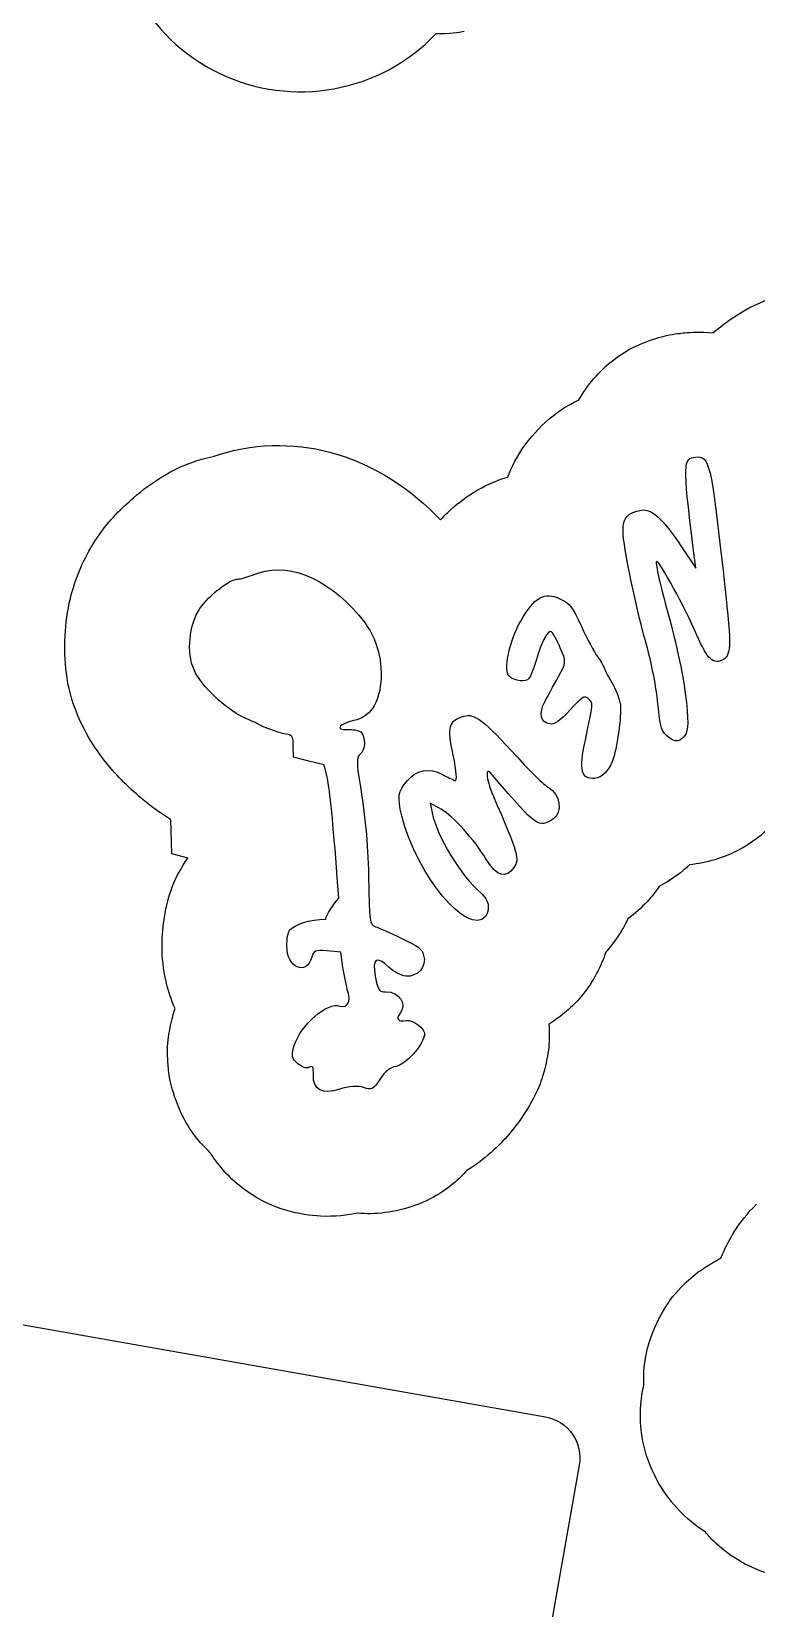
# Model space of a CAD drawing. Header units: millimetres. Extents: x -132 to -14, y 32 to 146.
# Drawn here: x -101.91 to -84.48, y 52.62 to 90.55 of the extents above; entities that cross this region are included whole.
import ezdxf

# ---------------------------------------------------------------- set-up
doc = ezdxf.new("R2010")
doc.units = ezdxf.units.MM
doc.layers.get('0').update_dxf_attribs({"linetype": 'CONTINUOUS'})

msp = doc.modelspace()

# ---------------------------------------------------------------- linework, layer by layer
for p, q in [((-86.293, 78.187), (-85.937, 77.648)), ((-85.937, 77.648), (-86.006, 78.197)), ((-95.607, 73.103), (-95.614, 73.37)), ((-95.237, 73.005), (-95.607, 73.103)), ((-94.868, 72.917), (-95.237, 73.005)), ((-94.8, 72.619), (-94.868, 72.917)), ((-92.056, 71.848), (-92.32, 71.993)), ((-92.32, 71.993), (-92.273, 71.761)), ((-98.565, 71.602), (-98.542, 70.781)), ((-98.542, 70.781), (-98.148, 70.676)), ((-94.521, 69.707), (-94.557, 70.199)), ((-94.841, 69.205), (-94.834, 69.205)), ((-94.468, 68.41), (-94.801, 68.439)), ((-94.42, 68.043), (-94.468, 68.41)), ((-98.471, 67.014), (-98.457, 67.058)), ((-85.372, 61.031), (-85.331, 61.051))]:
    msp.add_line(p, q)
msp.add_lwpolyline([(-117.48, 94.75), (-118.348, 89.826, 0.414214), (-117.537, 88.667), (-103.777, 86.241, -0.414214), (-102.966, 85.082), (-107.15, 61.348, 0.414347), (-106.34, 60.19), (-89.548, 57.229, -0.414214), (-88.737, 56.071), (-89.548, 51.475, 0.414213), (-88.736, 50.316), (-69.976, 47.008, 0.414213), (-68.817, 47.82), (-68.007, 52.416, -0.414214), (-66.848, 53.227), (-50.057, 50.267, 0.414214)], format="xyb")
for centre, radius, start, end in [((-95.44, 93.606), 4.5, 100.129, 316.3283), ((-82.544, 79.925), 4.5, -84.871, 131.3283), ((-92.46, 66.407), 3, 347.9795, 349.0546)]:
    msp.add_arc(centre, radius, start, end)
for points in [[(-91.502, 90.555), (-91.636, 90.531), (-91.86, 90.488), (-92.186, 90.499)], [(-86.202, 83.307), (-86.067, 83.319), (-85.839, 83.343), (-85.516, 83.304)], [(-86.006, 78.197), (-86.247, 80.171), (-86.242, 80.292), (-85.94, 80.319)], [(-85.94, 80.319), (-85.607, 80.348), (-85.571, 80.173), (-85.282, 77.59)], [(-87.686, 78.537), (-87.687, 78.856), (-87.569, 78.998), (-87.243, 79.042)], [(-87.243, 79.042), (-87.005, 79.084), (-86.727, 78.83), (-86.293, 78.187)], [(-87.091, 75.687), (-87.354, 76.602), (-87.688, 78.201), (-87.686, 78.537)], [(-86.878, 77.811), (-86.92, 77.808), (-86.814, 77.314), (-86.638, 76.685)], [(-85.911, 76.036), (-86.188, 76.683), (-86.806, 77.818), (-86.878, 77.811)], [(-97.858, 76.678), (-97.639, 76.996), (-97.134, 77.391), (-96.945, 77.386)], [(-96.945, 77.386), (-96.888, 77.386), (-96.729, 77.426), (-96.597, 77.48)], [(-96.597, 77.48), (-95.794, 77.817), (-94.846, 77.455), (-94.041, 76.519)], [(-85.282, 77.59), (-85.078, 75.79), (-85.075, 75.575), (-85.273, 75.453)], [(-98.001, 75.199), (-98.188, 75.607), (-98.118, 76.299), (-97.858, 76.678)], [(-90.147, 76.373), (-89.82, 76.946), (-89.576, 77.088), (-89.204, 76.911)], [(-89.204, 76.911), (-88.963, 76.796), (-88.911, 76.733), (-88.685, 76.244)], [(-86.638, 76.685), (-86.379, 75.755), (-86.224, 74.998), (-86.162, 74.417)], [(-94.041, 76.519), (-93.628, 76.048), (-93.46, 75.512), (-93.512, 74.9)], [(-90.423, 75.045), (-90.57, 75.168), (-90.42, 75.899), (-90.147, 76.373)], [(-88.685, 76.244), (-88.549, 75.947), (-88.373, 75.617), (-88.302, 75.518)], [(-89.407, 76.118), (-89.486, 76.185), (-89.652, 75.872), (-89.776, 75.426)], [(-89.195, 75.728), (-89.273, 75.91), (-89.367, 76.085), (-89.407, 76.118)], [(-85.273, 75.453), (-85.502, 75.308), (-85.661, 75.451), (-85.911, 76.036)], [(-89.243, 75.027), (-89.053, 75.369), (-89.046, 75.411), (-89.195, 75.728)], [(-88.302, 75.518), (-88.224, 75.415), (-88.151, 75.296), (-88.142, 75.249)], [(-86.846, 74.394), (-86.885, 74.773), (-86.998, 75.349), (-87.091, 75.687)], [(-96.822, 74.066), (-97.242, 74.254), (-97.825, 74.811), (-98.001, 75.199)], [(-89.776, 75.426), (-89.832, 75.232), (-89.909, 75.037), (-89.947, 74.992)], [(-88.142, 75.249), (-88.127, 75.198), (-88.045, 75.043), (-87.954, 74.899)], [(-93.512, 74.9), (-93.555, 74.378), (-93.784, 74.059), (-94.159, 73.979)], [(-89.947, 74.992), (-90.028, 74.896), (-90.282, 74.926), (-90.423, 75.045)], [(-89.568, 74.433), (-89.501, 74.56), (-89.356, 74.824), (-89.243, 75.027)], [(-87.954, 74.899), (-87.863, 74.755), (-87.774, 74.517), (-87.75, 74.362)], [(-89.448, 73.899), (-89.666, 73.927), (-89.712, 74.159), (-89.568, 74.433)], [(-88.522, 74.509), (-88.618, 74.59), (-88.672, 74.548), (-88.96, 74.24)], [(-88.592, 73.508), (-88.398, 74.405), (-88.398, 74.405), (-88.522, 74.509)], [(-87.75, 74.362), (-87.721, 74.087), (-87.828, 73.281), (-87.941, 73.009)], [(-86.581, 73.574), (-86.759, 73.694), (-86.789, 73.796), (-86.846, 74.394)], [(-86.162, 74.417), (-86.107, 73.84), (-86.119, 73.687), (-86.241, 73.577)], [(-96.456, 73.893), (-96.473, 73.908), (-96.637, 73.977), (-96.822, 74.066)], [(-94.159, 73.979), (-94.509, 73.907), (-94.621, 73.75), (-94.319, 73.766)], [(-91.771, 73.151), (-91.916, 73.84), (-91.88, 73.974), (-91.518, 74.085)], [(-91.518, 74.085), (-91.258, 74.165), (-91.033, 73.986), (-90.227, 73.098)], [(-88.96, 74.24), (-89.213, 73.961), (-89.331, 73.878), (-89.448, 73.899)], [(-95.733, 73.642), (-95.827, 73.645), (-96.351, 73.824), (-96.456, 73.893)], [(-95.614, 73.37), (-95.61, 73.559), (-95.648, 73.639), (-95.733, 73.642)], [(-94.319, 73.766), (-94.188, 73.772), (-94.045, 73.748), (-93.994, 73.706)], [(-93.994, 73.706), (-93.869, 73.601), (-93.876, 73.26), (-94.01, 73.17)], [(-88.36, 72.59), (-88.698, 72.566), (-88.747, 72.771), (-88.592, 73.508)], [(-86.241, 73.577), (-86.356, 73.462), (-86.424, 73.462), (-86.581, 73.574)], [(-94.01, 73.17), (-94.094, 73.115), (-94.093, 72.922), (-94.017, 72.473)], [(-91.728, 72.537), (-91.669, 72.516), (-91.684, 72.75), (-91.771, 73.151)], [(-90.227, 73.098), (-89.93, 72.762), (-89.588, 72.436), (-89.472, 72.367)], [(-87.941, 73.009), (-88.039, 72.755), (-88.189, 72.611), (-88.36, 72.59)], [(-94.557, 70.199), (-94.66, 71.557), (-94.727, 72.269), (-94.8, 72.619)], [(-94.017, 72.473), (-93.892, 71.761), (-93.821, 71.018), (-93.802, 70.26)], [(-93.006, 71.692), (-93.114, 72.148), (-93.098, 72.27), (-92.88, 72.53)], [(-92.88, 72.53), (-92.652, 72.801), (-92.358, 72.853), (-92.029, 72.683)], [(-92.029, 72.683), (-91.914, 72.625), (-91.783, 72.563), (-91.728, 72.537)], [(-90.782, 72.619), (-90.934, 72.795), (-90.955, 72.803), (-90.954, 72.667)], [(-90.954, 72.667), (-90.951, 72.578), (-90.892, 72.374), (-90.819, 72.197)], [(-89.359, 71.618), (-89.716, 71.387), (-89.749, 71.406), (-90.782, 72.619)], [(-90.819, 72.197), (-90.193, 70.738), (-90.17, 70.651), (-90.31, 70.45)], [(-89.472, 72.367), (-89.196, 72.213), (-89.132, 71.774), (-89.359, 71.618)], [(-90.992, 69.27), (-91.414, 68.767), (-92.656, 70.271), (-93.006, 71.692)], [(-92.273, 71.761), (-92.166, 71.199), (-91.574, 70.23), (-91.104, 69.836)], [(-90.965, 70.634), (-91.263, 71.116), (-91.769, 71.685), (-92.056, 71.848)], [(-90.31, 70.45), (-90.499, 70.167), (-90.719, 70.226), (-90.965, 70.634)], [(-93.802, 70.26), (-93.786, 69.119), (-93.782, 69.067), (-93.636, 69.023)], [(-91.104, 69.836), (-91.014, 69.76), (-90.928, 69.621), (-90.926, 69.532)], [(-94.834, 69.205), (-94.819, 69.306), (-94.668, 69.542), (-94.521, 69.707)], [(-90.926, 69.532), (-90.913, 69.444), (-90.949, 69.321), (-90.992, 69.27)], [(-95.703, 68.936), (-95.58, 69.083), (-95.213, 69.199), (-94.841, 69.205)], [(-95.77, 68.558), (-95.768, 68.721), (-95.741, 68.891), (-95.703, 68.936)], [(-93.636, 69.023), (-93.561, 68.998), (-93.288, 68.875), (-93.02, 68.746)], [(-93.02, 68.746), (-92.589, 68.549), (-92.533, 68.501), (-92.481, 68.333)], [(-87.832, 68.758), (-87.907, 68.648), (-87.993, 68.533), (-88.1, 68.411)], [(-95.17, 68.286), (-95.297, 67.824), (-95.771, 68.04), (-95.77, 68.558)], [(-94.801, 68.439), (-95.086, 68.466), (-95.126, 68.442), (-95.17, 68.286)], [(-92.481, 68.333), (-92.395, 68.068), (-92.629, 67.801), (-92.909, 67.834)], [(-94.301, 67.461), (-94.338, 67.578), (-94.387, 67.841), (-94.42, 68.043)], [(-93.31, 68.045), (-93.618, 68.333), (-93.727, 68.26), (-93.642, 67.833)], [(-92.909, 67.834), (-93.025, 67.845), (-93.206, 67.939), (-93.31, 68.045)], [(-93.642, 67.833), (-93.575, 67.478), (-93.551, 67.448), (-93.389, 67.457)], [(-94.486, 67.115), (-94.313, 67.057), (-94.227, 67.216), (-94.301, 67.461)], [(-93.389, 67.457), (-93.061, 67.47), (-92.865, 67.152), (-93.055, 66.926)], [(-88.694, 67.341), (-88.896, 67.1), (-89.164, 66.867), (-89.467, 66.676)], [(-95.6, 66.143), (-95.431, 66.666), (-94.799, 67.224), (-94.486, 67.115)], [(-93.055, 66.926), (-93.159, 66.802), (-93.091, 66.734), (-92.9, 66.767)], [(-92.9, 66.767), (-92.719, 66.798), (-92.431, 66.556), (-92.46, 66.407)], [(-92.46, 66.407), (-92.515, 66.145), (-92.912, 65.707), (-93.133, 65.662)], [(-95.506, 65.727), (-95.653, 65.85), (-95.664, 65.917), (-95.6, 66.143)], [(-95.232, 65.641), (-95.291, 65.604), (-95.404, 65.641), (-95.506, 65.727)], [(-95.132, 65.461), (-95.128, 65.65), (-95.146, 65.685), (-95.232, 65.641)], [(-93.133, 65.662), (-93.303, 65.631), (-93.396, 65.555), (-93.53, 65.35)], [(-94.499, 65.113), (-94.927, 64.971), (-95.142, 65.093), (-95.132, 65.461)], [(-93.53, 65.35), (-93.702, 65.099), (-93.722, 65.087), (-93.926, 65.153)], [(-93.926, 65.153), (-94.051, 65.199), (-94.296, 65.183), (-94.499, 65.113)]]:
    msp.add_open_spline(points, degree=3)
for points, knots in [([(-88.746, 81.695), (-88.555, 82.036), (-88.255, 82.396), (-87.907, 82.662), (-87.433, 83.022), (-86.945, 83.176), (-86.641, 83.242), (-86.432, 83.287), (-86.293, 83.299), (-86.202, 83.307)], [-0.2941427, -0.2941427, -0.2941427, -0.2941427, -0.2047644, -0.2047644, -0.2047644, -0.0833384, -0.0833384, -0.0833384, 0, 0, 0, 0]), ([(-90.459, 79.838), (-90.449, 79.865), (-90.438, 79.892), (-90.427, 79.92), (-90.214, 80.448), (-89.772, 81.029), (-89.276, 81.384), (-89.097, 81.512), (-88.915, 81.615), (-88.746, 81.695)], [-0.689932, -0.689932, -0.689932, -0.689932, -0.6746704, -0.6746704, -0.6746704, -0.3797566, -0.3797566, -0.3797566, -0.2736144, -0.2736144, -0.2736144, -0.2736144]), ([(-97.542, 80.33), (-96.627, 80.661), (-95.607, 80.67), (-94.744, 80.439), (-93.646, 80.146), (-92.779, 79.544), (-92.073, 78.813)], [-0.9687544, -0.9687544, -0.9687544, -0.9687544, -0.5757114, -0.5757114, -0.5757114, -0.0750965, -0.0750965, -0.0750965, -0.0750965]), ([(-100.33, 78.377), (-100.33, 78.377), (-100.33, 78.377), (-100.33, 78.377), (-100.016, 78.834), (-99.748, 79.086), (-99.456, 79.338), (-99.237, 79.526), (-99.018, 79.696), (-98.714, 79.876), (-98.541, 79.978), (-98.348, 80.087), (-98.026, 80.2), (-97.895, 80.246), (-97.742, 80.292), (-97.542, 80.33)], [-1.0008889, -1.0008889, -1.0008889, -1.0008889, -1, -1, -1, -0.5992621, -0.5992621, -0.5992621, -0.299631, -0.299631, -0.299631, -0.1300981, -0.1300981, -0.1300981, -0.0612457, -0.0612457, -0.0612457, -0.0612457]), ([(-92.073, 78.813), (-92.016, 78.874), (-91.953, 78.937), (-91.885, 79.002), (-91.563, 79.308), (-91.077, 79.652), (-90.459, 79.838)], [-0.6961094, -0.6961094, -0.6961094, -0.6961094, -0.6434881, -0.6434881, -0.6434881, -0.3933967, -0.3933967, -0.3933967, -0.3933967]), ([(-100.73, 73.954), (-101.078, 74.716), (-101.121, 75.325), (-101.104, 75.9), (-101.087, 76.515), (-100.982, 77.092), (-100.687, 77.743), (-100.595, 77.946), (-100.481, 78.157), (-100.331, 78.376), (-100.331, 78.376), (-100.33, 78.376), (-100.33, 78.377)], [-0.9983616, -0.9983616, -0.9983616, -0.9983616, -0.5833467, -0.5833467, -0.5833467, -0.1387922, -0.1387922, -0.1387922, 0, 0, 0, 0.0005917, 0.0005917, 0.0005917, 0.0005917]), ([(-98.565, 71.602), (-98.836, 71.767), (-99.055, 71.933), (-99.263, 72.108), (-99.6, 72.391), (-99.897, 72.688), (-100.191, 73.07), (-100.37, 73.302), (-100.55, 73.559), (-100.73, 73.954)], [-0.8659449, -0.8659449, -0.8659449, -0.8659449, -0.6261222, -0.6261222, -0.6261222, -0.2381778, -0.2381778, -0.2381778, -0.0017627, -0.0017627, -0.0017627, -0.0017627]), ([(-84.167, 71.409), (-84.319, 71.263), (-84.545, 71.049), (-84.97, 70.834), (-85.263, 70.684), (-85.67, 70.558), (-86.084, 70.511)], [-0.9756938, -0.9756938, -0.9756938, -0.9756938, -0.7184119, -0.7184119, -0.7184119, -0.5402506, -0.5402506, -0.5402506, -0.5402506]), ([(-98.77, 68.577), (-98.77, 68.58), (-98.77, 68.583), (-98.769, 68.586), (-98.767, 68.824), (-98.753, 69.03), (-98.707, 69.296), (-98.685, 69.429), (-98.657, 69.574), (-98.588, 69.79), (-98.536, 69.954), (-98.476, 70.156), (-98.265, 70.499), (-98.231, 70.554), (-98.193, 70.613), (-98.148, 70.676)], [-1.0178871, -1.0178871, -1.0178871, -1.0178871, -1, -1, -1, -0.5, -0.5, -0.5, -0.25, -0.25, -0.25, -0.0590098, -0.0590098, -0.0590098, -0.0285285, -0.0285285, -0.0285285, -0.0285285]), ([(-86.084, 70.511), (-86.109, 70.488), (-86.134, 70.465), (-86.16, 70.442), (-86.344, 70.279), (-86.565, 70.125), (-86.811, 69.994)], [-0.4744848, -0.4744848, -0.4744848, -0.4744848, -0.4488084, -0.4488084, -0.4488084, -0.2656083, -0.2656083, -0.2656083, -0.2656083]), ([(-86.811, 69.994), (-86.898, 69.868), (-86.996, 69.743), (-87.108, 69.623), (-87.245, 69.475), (-87.399, 69.335), (-87.568, 69.211)], [-0.1322341, -0.1322341, -0.1322341, -0.1322341, -0.0782697, -0.0782697, -0.0782697, -0.0119779, -0.0119779, -0.0119779, -0.0119779]), ([(-87.568, 69.211), (-87.668, 69.004), (-87.764, 68.859), (-87.821, 68.774), (-87.825, 68.769), (-87.829, 68.763), (-87.832, 68.758)], [-0.1192779, -0.1192779, -0.1192779, -0.1192779, -0.0163294, -0.0163294, -0.0163294, -0.0094309, -0.0094309, -0.0094309, -0.0094309]), ([(-98.457, 67.058), (-98.551, 67.27), (-98.622, 67.485), (-98.672, 67.701), (-98.739, 67.99), (-98.771, 68.281), (-98.77, 68.569), (-98.77, 68.571), (-98.77, 68.574), (-98.77, 68.576), (-98.77, 68.577), (-98.77, 68.577), (-98.77, 68.577)], [-0.2139439, -0.2139439, -0.2139439, -0.2139439, -0.1221786, -0.1221786, -0.1221786, 0, 0, 0, 0.0049456, 0.0049456, 0.0049456, 0.0056041, 0.0056041, 0.0056041, 0.0056041]), ([(-88.1, 68.411), (-88.153, 68.253), (-88.218, 68.089), (-88.321, 67.895), (-88.403, 67.74), (-88.507, 67.564), (-88.694, 67.341)], [-0.4022959, -0.4022959, -0.4022959, -0.4022959, -0.1789916, -0.1789916, -0.1789916, 0, 0, 0, 0]), ([(-97.612, 63.587), (-97.748, 63.716), (-97.924, 63.898), (-98.107, 64.176), (-98.352, 64.548), (-98.565, 65.112), (-98.617, 65.585), (-98.68, 66.15), (-98.595, 66.518), (-98.544, 66.739), (-98.523, 66.831), (-98.503, 66.902), (-98.486, 66.962), (-98.481, 66.98), (-98.476, 66.997), (-98.471, 67.014)], [-0.8993072, -0.8993072, -0.8993072, -0.8993072, -0.7036976, -0.7036976, -0.7036976, -0.4418844, -0.4418844, -0.4418844, -0.1296524, -0.1296524, -0.1296524, 0, 0, 0, 0.0766002, 0.0766002, 0.0766002, 0.0766002]), ([(-89.467, 66.676), (-89.46, 66.586), (-89.457, 66.491), (-89.458, 66.392), (-89.46, 66.218), (-89.477, 66.031), (-89.514, 65.837)], [-0.06874544, -0.06874544, -0.06874544, -0.06874544, -0.04390707, -0.04390707, -0.04390707, 0, 0, 0, 0]), ([(-89.525, 65.782), (-89.654, 65.18), (-89.837, 64.883), (-90, 64.619), (-90.246, 64.217), (-90.482, 63.942), (-90.794, 63.652), (-90.964, 63.494), (-91.152, 63.335), (-91.439, 63.159)], [-1, -1, -1, -1, -0.7521394, -0.7521394, -0.7521394, -0.3760697, -0.3760697, -0.3760697, -0.170837, -0.170837, -0.170837, -0.170837]), ([(-94.057, 62.131), (-94.31, 62.08), (-94.602, 62.043), (-94.957, 62.059), (-95.451, 62.081), (-96.104, 62.228), (-96.697, 62.634), (-97.066, 62.888), (-97.388, 63.23), (-97.612, 63.587)], [-0.8733843, -0.8733843, -0.8733843, -0.8733843, -0.7029245, -0.7029245, -0.7029245, -0.4658063, -0.4658063, -0.4658063, -0.3180658, -0.3180658, -0.3180658, -0.3180658]), ([(-91.439, 63.159), (-91.608, 62.975), (-91.878, 62.707), (-92.327, 62.473), (-92.759, 62.248), (-93.333, 62.122), (-93.753, 62.119), (-93.864, 62.118), (-93.967, 62.123), (-94.057, 62.131)], [-0.6975892, -0.6975892, -0.6975892, -0.6975892, -0.505875, -0.505875, -0.505875, -0.3214384, -0.3214384, -0.3214384, -0.272526, -0.272526, -0.272526, -0.272526]), ([(-85.331, 61.051), (-85.248, 61.268), (-85.146, 61.469), (-85.028, 61.659), (-84.872, 61.91), (-84.688, 62.138), (-84.484, 62.341), (-84.482, 62.342), (-84.48, 62.344), (-84.479, 62.346), (-84.478, 62.346), (-84.478, 62.347), (-84.478, 62.347)], [-0.2139439, -0.2139439, -0.2139439, -0.2139439, -0.1221786, -0.1221786, -0.1221786, 0, 0, 0, 0.0049456, 0.0049456, 0.0049456, 0.0056041, 0.0056041, 0.0056041, 0.0056041]), ([(-87.188, 58), (-87.193, 58.187), (-87.189, 58.44), (-87.122, 58.766), (-87.032, 59.202), (-86.783, 59.751), (-86.486, 60.124), (-86.131, 60.567), (-85.81, 60.767), (-85.618, 60.887), (-85.538, 60.937), (-85.474, 60.974), (-85.419, 61.004), (-85.404, 61.013), (-85.388, 61.022), (-85.372, 61.031)], [-0.8993072, -0.8993072, -0.8993072, -0.8993072, -0.7036976, -0.7036976, -0.7036976, -0.4418844, -0.4418844, -0.4418844, -0.1296524, -0.1296524, -0.1296524, 0, 0, 0, 0.0766002, 0.0766002, 0.0766002, 0.0766002]), ([(-85.704, 54.457), (-85.919, 54.599), (-86.152, 54.779), (-86.391, 55.042), (-86.725, 55.407), (-87.083, 55.972), (-87.214, 56.679), (-87.297, 57.119), (-87.282, 57.589), (-87.188, 58)], [-0.8733843, -0.8733843, -0.8733843, -0.8733843, -0.7029245, -0.7029245, -0.7029245, -0.4658063, -0.4658063, -0.4658063, -0.3180658, -0.3180658, -0.3180658, -0.3180658]), ([(-83.126, 53.332), (-83.375, 53.321), (-83.755, 53.323), (-84.239, 53.475), (-84.703, 53.621), (-85.198, 53.937), (-85.497, 54.232), (-85.577, 54.311), (-85.646, 54.387), (-85.704, 54.457)], [-0.6975892, -0.6975892, -0.6975892, -0.6975892, -0.505875, -0.505875, -0.505875, -0.3214384, -0.3214384, -0.3214384, -0.272526, -0.272526, -0.272526, -0.272526])]:
    msp.add_open_spline(points, degree=3, knots=knots)

doc.saveas('drawing.dxf')
